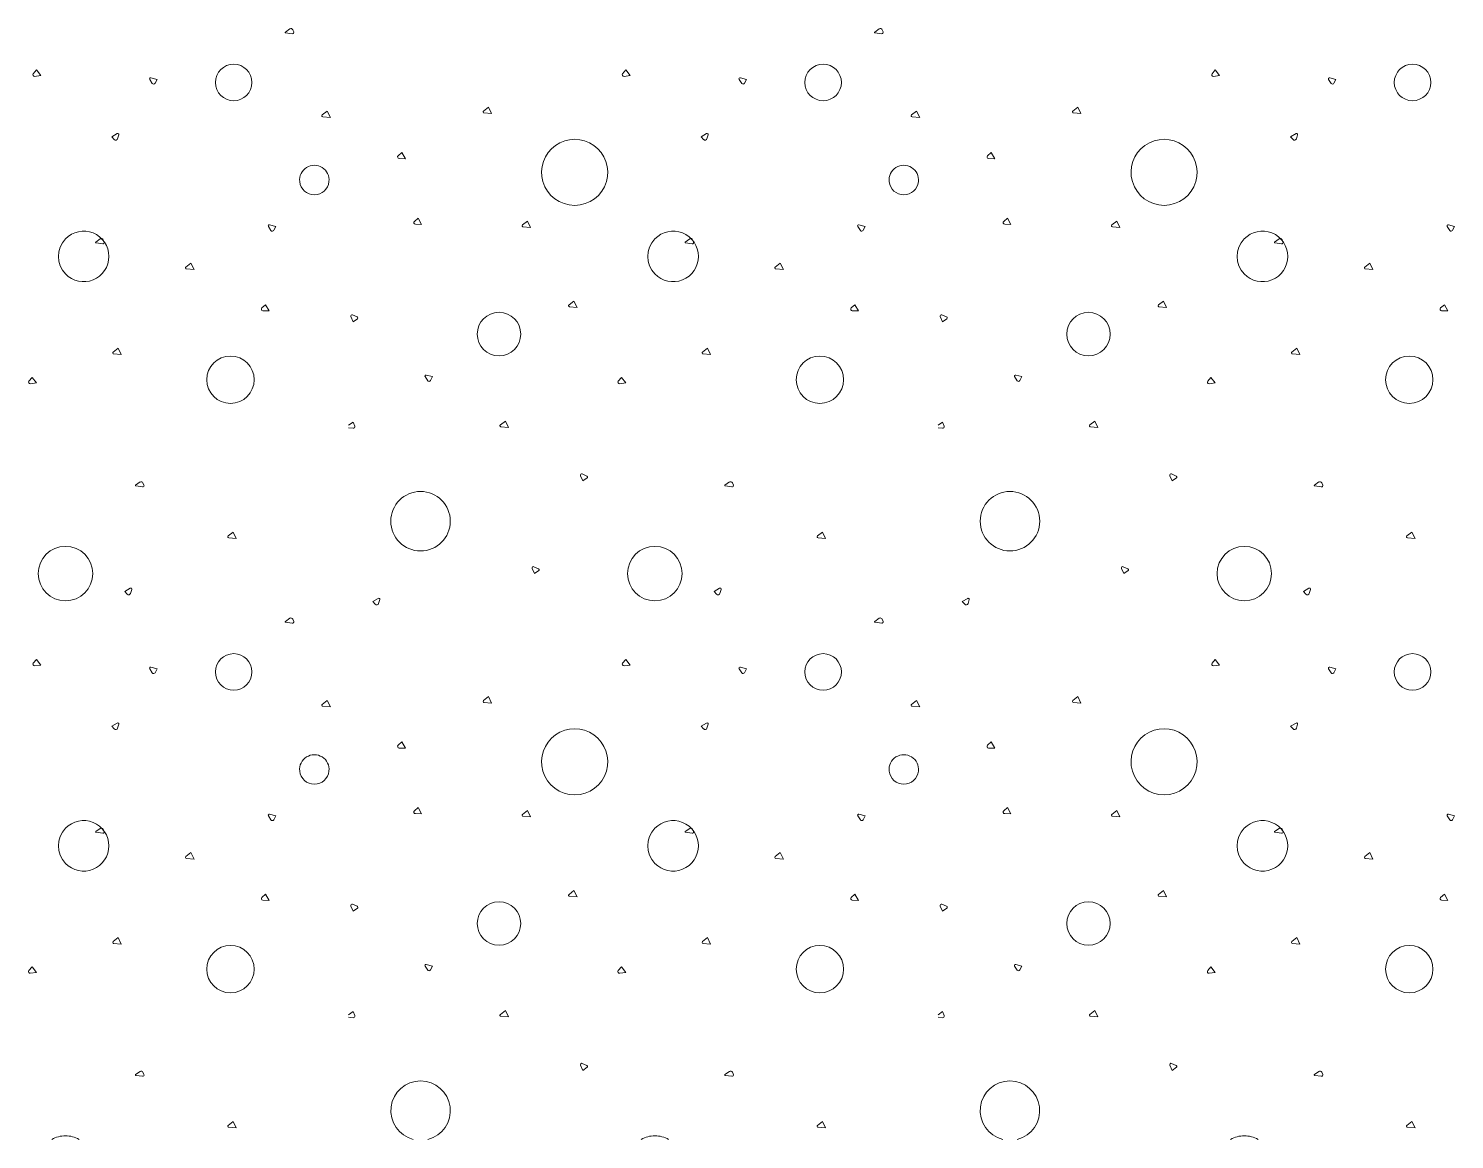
# Model space of a CAD drawing. Header units: millimetres. Extents: x 15 to 2176, y 3 to 641.
# Drawn here: x 1914.96 to 1953.67, y 18.47 to 48.63 of the extents above; entities that cross this region are included whole.
import ezdxf
from ezdxf.xclip import XClip

# ---------------------------------------------------------------- set-up
doc = ezdxf.new("R2010")
doc.units = ezdxf.units.MM
doc.header["$MEASUREMENT"] = 0
doc.header["$XCLIPFRAME"] = 0
doc.layers.add('A--------P-', color=7, linetype='Continuous')
doc.layers.add('A-L-10--EF-', color=4, linetype='Continuous', lineweight=0)

# ---------------------------------------------------------------- blocks, each defined once
blk = doc.blocks.new('*X12')
at = {"layer": 'A-L-10--EF-'}
for p, q in [((1921.935, 48.536), (1922.057, 48.621)), ((1922.124, 48.489), (1921.941, 48.514)), ((1922.136, 48.599), (1922.162, 48.539)), ((1937.935, 48.536), (1938.057, 48.621)), ((1938.124, 48.489), (1937.941, 48.514)), ((1938.136, 48.599), (1938.162, 48.539)), ((1915.091, 47.402), (1915.177, 47.506)), ((1915.297, 47.353), (1915.129, 47.332)), ((1915.177, 47.506), (1915.297, 47.353)), ((1918.323, 47.141), (1918.254, 47.251)), ((1918.286, 47.294), (1918.451, 47.25)), ((1918.451, 47.25), (1918.398, 47.145)), ((1931.091, 47.402), (1931.177, 47.506)), ((1931.297, 47.353), (1931.129, 47.332)), ((1931.177, 47.506), (1931.297, 47.353)), ((1934.323, 47.141), (1934.254, 47.251)), ((1934.286, 47.294), (1934.451, 47.25)), ((1934.451, 47.25), (1934.398, 47.145)), ((1947.091, 47.402), (1947.177, 47.506)), ((1947.297, 47.353), (1947.129, 47.332)), ((1947.177, 47.506), (1947.297, 47.353)), ((1950.323, 47.141), (1950.254, 47.251)), ((1950.286, 47.294), (1950.451, 47.25)), ((1950.451, 47.25), (1950.398, 47.145)), ((1927.31, 46.39), (1927.446, 46.495)), ((1927.446, 46.495), (1927.531, 46.321)), ((1943.31, 46.39), (1943.446, 46.495)), ((1943.446, 46.495), (1943.531, 46.321)), ((1922.936, 46.286), (1923.071, 46.391)), ((1923.156, 46.216), (1922.951, 46.234)), ((1923.071, 46.391), (1923.156, 46.216)), ((1927.531, 46.321), (1927.326, 46.338)), ((1938.936, 46.286), (1939.071, 46.391)), ((1939.156, 46.216), (1938.951, 46.234)), ((1939.071, 46.391), (1939.156, 46.216)), ((1943.531, 46.321), (1943.326, 46.338)), ((1917.371, 45.779), (1917.223, 45.693)), ((1917.223, 45.693), (1917.29, 45.618)), ((1917.38, 45.638), (1917.413, 45.746)), ((1933.371, 45.779), (1933.223, 45.693)), ((1933.223, 45.693), (1933.29, 45.618)), ((1933.38, 45.638), (1933.413, 45.746)), ((1949.371, 45.779), (1949.223, 45.693)), ((1949.223, 45.693), (1949.29, 45.618)), ((1949.38, 45.638), (1949.413, 45.746)), ((1924.996, 45.175), (1925.098, 45.264)), ((1925.193, 45.095), (1925.024, 45.099)), ((1925.098, 45.264), (1925.193, 45.095)), ((1940.996, 45.175), (1941.098, 45.264)), ((1941.193, 45.095), (1941.024, 45.099)), ((1941.098, 45.264), (1941.193, 45.095)), ((1925.437, 43.394), (1925.538, 43.483)), ((1925.538, 43.483), (1925.633, 43.314)), ((1928.369, 43.3), (1928.505, 43.405)), ((1928.505, 43.405), (1928.59, 43.231)), ((1941.437, 43.394), (1941.538, 43.483)), ((1941.538, 43.483), (1941.633, 43.314)), ((1944.369, 43.3), (1944.505, 43.405)), ((1944.505, 43.405), (1944.59, 43.231)), ((1921.544, 43.149), (1921.475, 43.258)), ((1921.506, 43.302), (1921.672, 43.258)), ((1921.672, 43.258), (1921.619, 43.153)), ((1925.633, 43.314), (1925.464, 43.319)), ((1928.59, 43.231), (1928.385, 43.249)), ((1937.544, 43.149), (1937.475, 43.258)), ((1937.506, 43.302), (1937.672, 43.258)), ((1937.672, 43.258), (1937.619, 43.153)), ((1941.633, 43.314), (1941.464, 43.319)), ((1944.59, 43.231), (1944.385, 43.249)), ((1953.544, 43.149), (1953.475, 43.258)), ((1953.506, 43.302), (1953.672, 43.258)), ((1953.672, 43.258), (1953.619, 43.153)), ((1916.79, 42.834), (1916.912, 42.92)), ((1916.978, 42.787), (1916.795, 42.812)), ((1916.991, 42.897), (1917.016, 42.837)), ((1932.79, 42.834), (1932.912, 42.92)), ((1932.978, 42.787), (1932.795, 42.812)), ((1932.991, 42.897), (1933.016, 42.837)), ((1948.79, 42.834), (1948.912, 42.92)), ((1948.978, 42.787), (1948.795, 42.812)), ((1948.991, 42.897), (1949.016, 42.837)), ((1919.235, 42.155), (1919.371, 42.261)), ((1919.371, 42.261), (1919.456, 42.086)), ((1935.235, 42.155), (1935.371, 42.261)), ((1935.371, 42.261), (1935.456, 42.086)), ((1951.235, 42.155), (1951.371, 42.261)), ((1951.371, 42.261), (1951.456, 42.086)), ((1919.456, 42.086), (1919.251, 42.104)), ((1935.456, 42.086), (1935.251, 42.104)), ((1951.456, 42.086), (1951.251, 42.104)), ((1921.296, 41.045), (1921.397, 41.134)), ((1921.397, 41.134), (1921.492, 40.965)), ((1929.635, 41.127), (1929.77, 41.232)), ((1929.855, 41.058), (1929.65, 41.075)), ((1929.77, 41.232), (1929.855, 41.058)), ((1937.296, 41.045), (1937.397, 41.134)), ((1937.397, 41.134), (1937.492, 40.965)), ((1945.635, 41.127), (1945.77, 41.232)), ((1945.855, 41.058), (1945.65, 41.075)), ((1945.77, 41.232), (1945.855, 41.058)), ((1953.296, 41.045), (1953.397, 41.134)), ((1953.397, 41.134), (1953.492, 40.965)), ((1921.492, 40.965), (1921.323, 40.969)), ((1923.712, 40.811), (1923.773, 40.671)), ((1923.884, 40.804), (1923.759, 40.859)), ((1923.773, 40.671), (1923.889, 40.754)), ((1937.492, 40.965), (1937.323, 40.969)), ((1939.712, 40.811), (1939.773, 40.671)), ((1939.884, 40.804), (1939.759, 40.859)), ((1939.773, 40.671), (1939.889, 40.754)), ((1953.492, 40.965), (1953.323, 40.969)), ((1917.257, 39.847), (1917.392, 39.953)), ((1917.392, 39.953), (1917.477, 39.778)), ((1933.257, 39.847), (1933.392, 39.953)), ((1933.392, 39.953), (1933.477, 39.778)), ((1949.257, 39.847), (1949.392, 39.953)), ((1949.392, 39.953), (1949.477, 39.778)), ((1917.477, 39.778), (1917.272, 39.796)), ((1933.477, 39.778), (1933.272, 39.796)), ((1949.477, 39.778), (1949.272, 39.796)), ((1914.973, 39.058), (1915.059, 39.162)), ((1915.059, 39.162), (1915.179, 39.009)), ((1925.799, 39.072), (1925.729, 39.182)), ((1925.761, 39.225), (1925.927, 39.181)), ((1925.927, 39.181), (1925.874, 39.076)), ((1930.973, 39.058), (1931.059, 39.162)), ((1931.059, 39.162), (1931.179, 39.009)), ((1941.799, 39.072), (1941.729, 39.182)), ((1941.761, 39.225), (1941.927, 39.181)), ((1941.927, 39.181), (1941.874, 39.076)), ((1946.973, 39.058), (1947.059, 39.162)), ((1947.059, 39.162), (1947.179, 39.009)), ((1915.179, 39.009), (1915.011, 38.988)), ((1931.179, 39.009), (1931.011, 38.988)), ((1947.179, 39.009), (1947.011, 38.988)), ((1923.652, 37.862), (1923.772, 37.947)), ((1923.772, 37.947), (1923.819, 37.839)), ((1927.772, 37.869), (1927.907, 37.974)), ((1927.907, 37.974), (1927.992, 37.8)), ((1939.652, 37.862), (1939.772, 37.947)), ((1939.772, 37.947), (1939.819, 37.839)), ((1943.772, 37.869), (1943.907, 37.974)), ((1943.907, 37.974), (1943.992, 37.8)), ((1923.773, 37.779), (1923.652, 37.795)), ((1927.992, 37.8), (1927.787, 37.818)), ((1939.773, 37.779), (1939.652, 37.795)), ((1943.992, 37.8), (1943.787, 37.818)), ((1929.946, 36.492), (1930.008, 36.351)), ((1930.119, 36.484), (1929.994, 36.539)), ((1930.008, 36.351), (1930.124, 36.435)), ((1945.946, 36.492), (1946.008, 36.351)), ((1946.119, 36.484), (1945.994, 36.539)), ((1946.008, 36.351), (1946.124, 36.435)), ((1917.869, 36.236), (1917.991, 36.322)), ((1918.058, 36.189), (1917.874, 36.214)), ((1918.07, 36.299), (1918.096, 36.239)), ((1933.869, 36.236), (1933.991, 36.322)), ((1934.058, 36.189), (1933.874, 36.214)), ((1934.07, 36.299), (1934.096, 36.239)), ((1949.869, 36.236), (1949.991, 36.322)), ((1950.058, 36.189), (1949.874, 36.214)), ((1950.07, 36.299), (1950.096, 36.239)), ((1920.382, 34.857), (1920.517, 34.962)), ((1920.517, 34.962), (1920.602, 34.788)), ((1936.382, 34.857), (1936.517, 34.962)), ((1936.517, 34.962), (1936.602, 34.788)), ((1952.382, 34.857), (1952.517, 34.962)), ((1952.517, 34.962), (1952.602, 34.788)), ((1920.602, 34.788), (1920.397, 34.805)), ((1936.602, 34.788), (1936.397, 34.805)), ((1952.602, 34.788), (1952.397, 34.805)), ((1928.634, 33.974), (1928.696, 33.834)), ((1928.807, 33.967), (1928.682, 34.022)), ((1928.696, 33.834), (1928.812, 33.917)), ((1944.634, 33.974), (1944.696, 33.834)), ((1944.807, 33.967), (1944.682, 34.022)), ((1944.696, 33.834), (1944.812, 33.917)), ((1917.722, 33.438), (1917.573, 33.352)), ((1917.573, 33.352), (1917.641, 33.277)), ((1917.731, 33.297), (1917.764, 33.404)), ((1933.722, 33.438), (1933.573, 33.352)), ((1933.573, 33.352), (1933.641, 33.277)), ((1933.731, 33.297), (1933.764, 33.404)), ((1949.722, 33.438), (1949.573, 33.352)), ((1949.573, 33.352), (1949.641, 33.277)), ((1949.731, 33.297), (1949.764, 33.404)), ((1924.457, 33.163), (1924.309, 33.077)), ((1924.309, 33.077), (1924.376, 33.002)), ((1924.466, 33.022), (1924.499, 33.129)), ((1940.457, 33.163), (1940.309, 33.077)), ((1940.309, 33.077), (1940.376, 33.002)), ((1940.466, 33.022), (1940.499, 33.129)), ((1921.935, 32.536), (1922.057, 32.621)), ((1922.136, 32.599), (1922.162, 32.539)), ((1937.935, 32.536), (1938.057, 32.621)), ((1938.136, 32.599), (1938.162, 32.539)), ((1922.124, 32.489), (1921.941, 32.514)), ((1938.124, 32.489), (1937.941, 32.514)), ((1915.091, 31.402), (1915.177, 31.506)), ((1915.177, 31.506), (1915.297, 31.353)), ((1931.091, 31.402), (1931.177, 31.506)), ((1931.177, 31.506), (1931.297, 31.353)), ((1947.091, 31.402), (1947.177, 31.506)), ((1947.177, 31.506), (1947.297, 31.353)), ((1915.297, 31.353), (1915.129, 31.332)), ((1918.323, 31.141), (1918.254, 31.251)), ((1918.286, 31.294), (1918.451, 31.25)), ((1918.451, 31.25), (1918.398, 31.145)), ((1931.297, 31.353), (1931.129, 31.332)), ((1934.323, 31.141), (1934.254, 31.251)), ((1934.286, 31.294), (1934.451, 31.25)), ((1934.451, 31.25), (1934.398, 31.145)), ((1947.297, 31.353), (1947.129, 31.332)), ((1950.323, 31.141), (1950.254, 31.251)), ((1950.286, 31.294), (1950.451, 31.25)), ((1950.451, 31.25), (1950.398, 31.145)), ((1922.936, 30.286), (1923.071, 30.391)), ((1923.156, 30.216), (1922.951, 30.234)), ((1923.071, 30.391), (1923.156, 30.216)), ((1927.31, 30.39), (1927.446, 30.495)), ((1927.531, 30.321), (1927.326, 30.338)), ((1927.446, 30.495), (1927.531, 30.321)), ((1938.936, 30.286), (1939.071, 30.391)), ((1939.156, 30.216), (1938.951, 30.234)), ((1939.071, 30.391), (1939.156, 30.216)), ((1943.31, 30.39), (1943.446, 30.495)), ((1943.531, 30.321), (1943.326, 30.338)), ((1943.446, 30.495), (1943.531, 30.321)), ((1917.371, 29.779), (1917.223, 29.693)), ((1917.223, 29.693), (1917.29, 29.618)), ((1917.38, 29.638), (1917.413, 29.746)), ((1933.371, 29.779), (1933.223, 29.693)), ((1933.223, 29.693), (1933.29, 29.618)), ((1933.38, 29.638), (1933.413, 29.746)), ((1949.371, 29.779), (1949.223, 29.693)), ((1949.223, 29.693), (1949.29, 29.618)), ((1949.38, 29.638), (1949.413, 29.746)), ((1924.996, 29.175), (1925.098, 29.264)), ((1925.193, 29.095), (1925.024, 29.099)), ((1925.098, 29.264), (1925.193, 29.095)), ((1940.996, 29.175), (1941.098, 29.264)), ((1941.193, 29.095), (1941.024, 29.099)), ((1941.098, 29.264), (1941.193, 29.095)), ((1921.544, 27.149), (1921.475, 27.258)), ((1921.506, 27.302), (1921.672, 27.258)), ((1921.672, 27.258), (1921.619, 27.153)), ((1925.437, 27.394), (1925.538, 27.483)), ((1925.633, 27.314), (1925.464, 27.319)), ((1925.538, 27.483), (1925.633, 27.314)), ((1928.369, 27.3), (1928.505, 27.405)), ((1928.59, 27.231), (1928.385, 27.249)), ((1928.505, 27.405), (1928.59, 27.231)), ((1937.544, 27.149), (1937.475, 27.258)), ((1937.506, 27.302), (1937.672, 27.258)), ((1937.672, 27.258), (1937.619, 27.153)), ((1941.437, 27.394), (1941.538, 27.483)), ((1941.633, 27.314), (1941.464, 27.319)), ((1941.538, 27.483), (1941.633, 27.314)), ((1944.369, 27.3), (1944.505, 27.405)), ((1944.59, 27.231), (1944.385, 27.249)), ((1944.505, 27.405), (1944.59, 27.231)), ((1953.544, 27.149), (1953.475, 27.258)), ((1953.506, 27.302), (1953.672, 27.258)), ((1953.672, 27.258), (1953.619, 27.153)), ((1916.79, 26.834), (1916.912, 26.92)), ((1916.978, 26.787), (1916.795, 26.812)), ((1916.991, 26.897), (1917.016, 26.837)), ((1932.79, 26.834), (1932.912, 26.92)), ((1932.978, 26.787), (1932.795, 26.812)), ((1932.991, 26.897), (1933.016, 26.837)), ((1948.79, 26.834), (1948.912, 26.92)), ((1948.978, 26.787), (1948.795, 26.812)), ((1948.991, 26.897), (1949.016, 26.837)), ((1919.235, 26.155), (1919.371, 26.261)), ((1919.456, 26.086), (1919.251, 26.104)), ((1919.371, 26.261), (1919.456, 26.086)), ((1935.235, 26.155), (1935.371, 26.261)), ((1935.456, 26.086), (1935.251, 26.104)), ((1935.371, 26.261), (1935.456, 26.086)), ((1951.235, 26.155), (1951.371, 26.261)), ((1951.456, 26.086), (1951.251, 26.104)), ((1951.371, 26.261), (1951.456, 26.086)), ((1929.635, 25.127), (1929.77, 25.232)), ((1929.77, 25.232), (1929.855, 25.058)), ((1945.635, 25.127), (1945.77, 25.232)), ((1945.77, 25.232), (1945.855, 25.058)), ((1921.296, 25.045), (1921.397, 25.134)), ((1921.492, 24.965), (1921.323, 24.969)), ((1921.397, 25.134), (1921.492, 24.965)), ((1923.712, 24.811), (1923.773, 24.671)), ((1923.884, 24.804), (1923.759, 24.859)), ((1929.855, 25.058), (1929.65, 25.075)), ((1937.296, 25.045), (1937.397, 25.134)), ((1937.492, 24.965), (1937.323, 24.969)), ((1937.397, 25.134), (1937.492, 24.965)), ((1939.712, 24.811), (1939.773, 24.671)), ((1939.884, 24.804), (1939.759, 24.859)), ((1945.855, 25.058), (1945.65, 25.075)), ((1953.296, 25.045), (1953.397, 25.134)), ((1953.492, 24.965), (1953.323, 24.969)), ((1953.397, 25.134), (1953.492, 24.965)), ((1923.773, 24.671), (1923.889, 24.754)), ((1939.773, 24.671), (1939.889, 24.754)), ((1917.257, 23.847), (1917.392, 23.953)), ((1917.477, 23.778), (1917.272, 23.796)), ((1917.392, 23.953), (1917.477, 23.778)), ((1933.257, 23.847), (1933.392, 23.953)), ((1933.477, 23.778), (1933.272, 23.796)), ((1933.392, 23.953), (1933.477, 23.778)), ((1949.257, 23.847), (1949.392, 23.953)), ((1949.477, 23.778), (1949.272, 23.796)), ((1949.392, 23.953), (1949.477, 23.778)), ((1914.973, 23.058), (1915.059, 23.162)), ((1915.179, 23.009), (1915.011, 22.988)), ((1915.059, 23.162), (1915.179, 23.009)), ((1925.799, 23.072), (1925.729, 23.182)), ((1925.761, 23.225), (1925.927, 23.181)), ((1925.927, 23.181), (1925.874, 23.076)), ((1930.973, 23.058), (1931.059, 23.162)), ((1931.179, 23.009), (1931.011, 22.988)), ((1931.059, 23.162), (1931.179, 23.009)), ((1941.799, 23.072), (1941.729, 23.182)), ((1941.761, 23.225), (1941.927, 23.181)), ((1941.927, 23.181), (1941.874, 23.076)), ((1946.973, 23.058), (1947.059, 23.162)), ((1947.179, 23.009), (1947.011, 22.988)), ((1947.059, 23.162), (1947.179, 23.009)), ((1923.652, 21.862), (1923.772, 21.947)), ((1923.773, 21.779), (1923.652, 21.795)), ((1923.772, 21.947), (1923.819, 21.839)), ((1927.772, 21.869), (1927.907, 21.974)), ((1927.992, 21.8), (1927.787, 21.818)), ((1927.907, 21.974), (1927.992, 21.8)), ((1939.652, 21.862), (1939.772, 21.947)), ((1939.773, 21.779), (1939.652, 21.795)), ((1939.772, 21.947), (1939.819, 21.839)), ((1943.772, 21.869), (1943.907, 21.974)), ((1943.992, 21.8), (1943.787, 21.818)), ((1943.907, 21.974), (1943.992, 21.8)), ((1930.119, 20.484), (1929.994, 20.539)), ((1946.119, 20.484), (1945.994, 20.539)), ((1917.869, 20.236), (1917.991, 20.322)), ((1918.058, 20.189), (1917.874, 20.214)), ((1918.07, 20.299), (1918.096, 20.239)), ((1929.946, 20.492), (1930.008, 20.351)), ((1930.008, 20.351), (1930.124, 20.435)), ((1933.869, 20.236), (1933.991, 20.322)), ((1934.058, 20.189), (1933.874, 20.214)), ((1934.07, 20.299), (1934.096, 20.239)), ((1945.946, 20.492), (1946.008, 20.351)), ((1946.008, 20.351), (1946.124, 20.435)), ((1949.869, 20.236), (1949.991, 20.322)), ((1950.058, 20.189), (1949.874, 20.214)), ((1950.07, 20.299), (1950.096, 20.239)), ((1920.382, 18.857), (1920.517, 18.962)), ((1920.602, 18.788), (1920.397, 18.805)), ((1920.517, 18.962), (1920.602, 18.788)), ((1936.382, 18.857), (1936.517, 18.962)), ((1936.602, 18.788), (1936.397, 18.805)), ((1936.517, 18.962), (1936.602, 18.788)), ((1952.382, 18.857), (1952.517, 18.962)), ((1952.602, 18.788), (1952.397, 18.805)), ((1952.517, 18.962), (1952.602, 18.788))]:
    blk.add_line(p, q, dxfattribs=at)
for centre, radius in [((1920.533, 47.166), 0.496), ((1936.533, 47.166), 0.496), ((1952.533, 47.166), 0.496), ((1927.735, 40.337), 0.59), ((1943.735, 40.337), 0.59), ((1920.445, 39.098), 0.643), ((1936.445, 39.098), 0.643), ((1952.445, 39.098), 0.643), ((1925.605, 35.257), 0.807), ((1941.605, 35.257), 0.807), ((1920.533, 31.166), 0.496), ((1936.533, 31.166), 0.496), ((1952.533, 31.166), 0.496), ((1927.735, 24.337), 0.59), ((1943.735, 24.337), 0.59), ((1920.445, 23.098), 0.643), ((1936.445, 23.098), 0.643), ((1952.445, 23.098), 0.643)]:
    blk.add_circle(centre, radius, dxfattribs=at)
for centre, radius, start, end in [((1921.942, 48.526), 0.012, 125.1139, 262.2885), ((1922.088, 48.578), 0.0528, 23.1926, 125.1139), ((1922.129, 48.525), 0.036, 262.2885, 23.1926), ((1937.942, 48.526), 0.012, 125.1139, 262.2885), ((1938.088, 48.578), 0.0528, 23.1926, 125.1139), ((1938.129, 48.525), 0.036, 262.2885, 23.1926), ((1915.124, 47.375), 0.0432, 140.1139, 277.2885), ((1918.278, 47.266), 0.0288, 75.2067, 212.3813), ((1931.124, 47.375), 0.0432, 140.1139, 277.2885), ((1934.278, 47.266), 0.0288, 75.2067, 212.3813), ((1947.124, 47.375), 0.0432, 140.1139, 277.2885), ((1950.278, 47.266), 0.0288, 75.2067, 212.3813), ((1918.36, 47.164), 0.0432, 212.3813, 333.2854), ((1934.36, 47.164), 0.0432, 212.3813, 333.2854), ((1950.36, 47.164), 0.0432, 212.3813, 333.2854), ((1922.953, 46.263), 0.0288, 127.9022, 265.0768), ((1927.328, 46.367), 0.0288, 127.9022, 265.0768), ((1938.953, 46.263), 0.0288, 127.9022, 265.0768), ((1943.328, 46.367), 0.0288, 127.9022, 265.0768), ((1917.386, 45.754), 0.0288, 342.8254, 120), ((1933.386, 45.754), 0.0288, 342.8254, 120), ((1949.386, 45.754), 0.0288, 342.8254, 120), ((1917.33, 45.654), 0.0528, 221.9213, 342.8254), ((1929.789, 44.727), 0.897, 343.6089, 196.3911), ((1933.33, 45.654), 0.0528, 221.9213, 342.8254), ((1945.789, 44.727), 0.897, 343.6089, 196.3911), ((1949.33, 45.654), 0.0528, 221.9213, 342.8254), ((1922.722, 44.518), 0.4, 353.7067, 186.2933), ((1925.025, 45.143), 0.0432, 131.2386, 268.4132), ((1938.722, 44.518), 0.4, 353.7067, 186.2933), ((1941.025, 45.143), 0.0432, 131.2386, 268.4132), ((1922.722, 44.518), 0.4, 186.2933, 353.7067), ((1929.789, 44.727), 0.897, 196.3911, 343.6089), ((1938.722, 44.518), 0.4, 186.2933, 353.7067), ((1945.789, 44.727), 0.897, 196.3911, 343.6089), ((1925.465, 43.362), 0.0432, 131.2386, 268.4132), ((1941.465, 43.362), 0.0432, 131.2386, 268.4132), ((1916.46, 42.445), 0.686, 223.8713, 136.1287), ((1921.499, 43.274), 0.0288, 75.2067, 212.3813), ((1921.581, 43.172), 0.0432, 212.3813, 333.2854), ((1928.387, 43.277), 0.0288, 127.9022, 265.0768), ((1932.46, 42.445), 0.686, 223.8713, 136.1287), ((1937.499, 43.274), 0.0288, 75.2067, 212.3813), ((1937.581, 43.172), 0.0432, 212.3813, 333.2854), ((1944.387, 43.277), 0.0288, 127.9022, 265.0768), ((1948.46, 42.445), 0.686, 223.8713, 136.1287), ((1953.499, 43.274), 0.0288, 75.2067, 212.3813), ((1953.581, 43.172), 0.0432, 212.3813, 333.2854), ((1916.46, 42.445), 0.686, 136.1287, 223.8713), ((1916.797, 42.824), 0.012, 125.1139, 262.2885), ((1916.942, 42.876), 0.0528, 23.1926, 125.1139), ((1916.983, 42.823), 0.036, 262.2885, 23.1926), ((1932.46, 42.445), 0.686, 136.1287, 223.8713), ((1932.797, 42.824), 0.012, 125.1139, 262.2885), ((1932.942, 42.876), 0.0528, 23.1926, 125.1139), ((1932.983, 42.823), 0.036, 262.2885, 23.1926), ((1948.46, 42.445), 0.686, 136.1287, 223.8713), ((1948.797, 42.824), 0.012, 125.1139, 262.2885), ((1948.942, 42.876), 0.0528, 23.1926, 125.1139), ((1948.983, 42.823), 0.036, 262.2885, 23.1926), ((1919.253, 42.133), 0.0288, 127.9022, 265.0768), ((1935.253, 42.133), 0.0288, 127.9022, 265.0768), ((1951.253, 42.133), 0.0288, 127.9022, 265.0768), ((1921.325, 41.013), 0.0432, 131.2386, 268.4132), ((1929.653, 41.104), 0.0288, 127.9022, 265.0768), ((1937.325, 41.013), 0.0432, 131.2386, 268.4132), ((1945.653, 41.104), 0.0288, 127.9022, 265.0768), ((1953.325, 41.013), 0.0432, 131.2386, 268.4132), ((1923.744, 40.826), 0.036, 66.4475, 203.6221), ((1923.873, 40.778), 0.0288, 305.5434, 66.4475), ((1939.744, 40.826), 0.036, 66.4475, 203.6221), ((1939.873, 40.778), 0.0288, 305.5434, 66.4475), ((1917.275, 39.825), 0.0288, 127.9022, 265.0768), ((1933.275, 39.825), 0.0288, 127.9022, 265.0768), ((1949.275, 39.825), 0.0288, 127.9022, 265.0768), ((1925.753, 39.197), 0.0288, 75.2067, 212.3813), ((1941.753, 39.197), 0.0288, 75.2067, 212.3813), ((1915.006, 39.03), 0.0432, 140.1139, 277.2885), ((1925.835, 39.095), 0.0432, 212.3813, 333.2854), ((1931.006, 39.03), 0.0432, 140.1139, 277.2885), ((1941.835, 39.095), 0.0432, 212.3813, 333.2854), ((1947.006, 39.03), 0.0432, 140.1139, 277.2885), ((1923.779, 37.822), 0.0432, 262.2885, 23.1926), ((1927.789, 37.846), 0.0288, 127.9022, 265.0768), ((1939.779, 37.822), 0.0432, 262.2885, 23.1926), ((1943.789, 37.846), 0.0288, 127.9022, 265.0768), ((1929.979, 36.506), 0.036, 66.4475, 203.6221), ((1930.107, 36.458), 0.0288, 305.5434, 66.4475), ((1945.979, 36.506), 0.036, 66.4475, 203.6221), ((1946.107, 36.458), 0.0288, 305.5434, 66.4475), ((1917.876, 36.226), 0.012, 125.1139, 262.2885), ((1918.021, 36.278), 0.0528, 23.1926, 125.1139), ((1918.062, 36.225), 0.036, 262.2885, 23.1926), ((1933.876, 36.226), 0.012, 125.1139, 262.2885), ((1934.021, 36.278), 0.0528, 23.1926, 125.1139), ((1934.062, 36.225), 0.036, 262.2885, 23.1926), ((1949.876, 36.226), 0.012, 125.1139, 262.2885), ((1950.021, 36.278), 0.0528, 23.1926, 125.1139), ((1950.062, 36.225), 0.036, 262.2885, 23.1926), ((1920.4, 34.834), 0.0288, 127.9022, 265.0768), ((1936.4, 34.834), 0.0288, 127.9022, 265.0768), ((1952.4, 34.834), 0.0288, 127.9022, 265.0768), ((1915.966, 33.835), 0.74, 90, 270), ((1915.966, 33.835), 0.74, 270, 90), ((1931.966, 33.835), 0.74, 90, 270), ((1931.966, 33.835), 0.74, 270, 90), ((1947.966, 33.835), 0.74, 90, 270), ((1947.966, 33.835), 0.74, 270, 90), ((1928.667, 33.989), 0.036, 66.4475, 203.6221), ((1928.795, 33.941), 0.0288, 305.5434, 66.4475), ((1944.667, 33.989), 0.036, 66.4475, 203.6221), ((1944.795, 33.941), 0.0288, 305.5434, 66.4475), ((1917.68, 33.312), 0.0528, 221.9213, 342.8254), ((1917.736, 33.413), 0.0288, 342.8254, 120), ((1933.68, 33.312), 0.0528, 221.9213, 342.8254), ((1933.736, 33.413), 0.0288, 342.8254, 120), ((1949.68, 33.312), 0.0528, 221.9213, 342.8254), ((1949.736, 33.413), 0.0288, 342.8254, 120), ((1924.416, 33.037), 0.0528, 221.9213, 342.8254), ((1924.472, 33.138), 0.0288, 342.8254, 120), ((1940.416, 33.037), 0.0528, 221.9213, 342.8254), ((1940.472, 33.138), 0.0288, 342.8254, 120), ((1921.942, 32.526), 0.012, 125.1139, 262.2885), ((1922.088, 32.578), 0.0528, 23.1926, 125.1139), ((1922.129, 32.525), 0.036, 262.2885, 23.1926), ((1937.942, 32.526), 0.012, 125.1139, 262.2885), ((1938.088, 32.578), 0.0528, 23.1926, 125.1139), ((1938.129, 32.525), 0.036, 262.2885, 23.1926), ((1915.124, 31.375), 0.0432, 140.1139, 277.2885), ((1931.124, 31.375), 0.0432, 140.1139, 277.2885), ((1947.124, 31.375), 0.0432, 140.1139, 277.2885), ((1918.278, 31.266), 0.0288, 75.2067, 212.3813), ((1918.36, 31.164), 0.0432, 212.3813, 333.2854), ((1934.278, 31.266), 0.0288, 75.2067, 212.3813), ((1934.36, 31.164), 0.0432, 212.3813, 333.2854), ((1950.278, 31.266), 0.0288, 75.2067, 212.3813), ((1950.36, 31.164), 0.0432, 212.3813, 333.2854), ((1922.953, 30.263), 0.0288, 127.9022, 265.0768), ((1927.328, 30.367), 0.0288, 127.9022, 265.0768), ((1938.953, 30.263), 0.0288, 127.9022, 265.0768), ((1943.328, 30.367), 0.0288, 127.9022, 265.0768), ((1917.33, 29.654), 0.0528, 221.9213, 342.8254), ((1917.386, 29.754), 0.0288, 342.8254, 120), ((1929.789, 28.727), 0.897, 343.6089, 196.3911), ((1933.33, 29.654), 0.0528, 221.9213, 342.8254), ((1933.386, 29.754), 0.0288, 342.8254, 120), ((1945.789, 28.727), 0.897, 343.6089, 196.3911), ((1949.33, 29.654), 0.0528, 221.9213, 342.8254), ((1949.386, 29.754), 0.0288, 342.8254, 120), ((1925.025, 29.143), 0.0432, 131.2386, 268.4132), ((1941.025, 29.143), 0.0432, 131.2386, 268.4132), ((1922.722, 28.518), 0.4, 353.7067, 186.2933), ((1938.722, 28.518), 0.4, 353.7067, 186.2933), ((1922.722, 28.518), 0.4, 186.2933, 353.7067), ((1929.789, 28.727), 0.897, 196.3911, 343.6089), ((1938.722, 28.518), 0.4, 186.2933, 353.7067), ((1945.789, 28.727), 0.897, 196.3911, 343.6089), ((1916.46, 26.445), 0.686, 223.8713, 136.1287), ((1921.499, 27.274), 0.0288, 75.2067, 212.3813), ((1921.581, 27.172), 0.0432, 212.3813, 333.2854), ((1925.465, 27.362), 0.0432, 131.2386, 268.4132), ((1928.387, 27.277), 0.0288, 127.9022, 265.0768), ((1932.46, 26.445), 0.686, 223.8713, 136.1287), ((1937.499, 27.274), 0.0288, 75.2067, 212.3813), ((1937.581, 27.172), 0.0432, 212.3813, 333.2854), ((1941.465, 27.362), 0.0432, 131.2386, 268.4132), ((1944.387, 27.277), 0.0288, 127.9022, 265.0768), ((1948.46, 26.445), 0.686, 223.8713, 136.1287), ((1953.499, 27.274), 0.0288, 75.2067, 212.3813), ((1953.581, 27.172), 0.0432, 212.3813, 333.2854), ((1916.46, 26.445), 0.686, 136.1287, 223.8713), ((1916.797, 26.824), 0.012, 125.1139, 262.2885), ((1916.942, 26.876), 0.0528, 23.1926, 125.1139), ((1916.983, 26.823), 0.036, 262.2885, 23.1926), ((1932.46, 26.445), 0.686, 136.1287, 223.8713), ((1932.797, 26.824), 0.012, 125.1139, 262.2885), ((1932.942, 26.876), 0.0528, 23.1926, 125.1139), ((1932.983, 26.823), 0.036, 262.2885, 23.1926), ((1948.46, 26.445), 0.686, 136.1287, 223.8713), ((1948.797, 26.824), 0.012, 125.1139, 262.2885), ((1948.942, 26.876), 0.0528, 23.1926, 125.1139), ((1948.983, 26.823), 0.036, 262.2885, 23.1926), ((1919.253, 26.133), 0.0288, 127.9022, 265.0768), ((1935.253, 26.133), 0.0288, 127.9022, 265.0768), ((1951.253, 26.133), 0.0288, 127.9022, 265.0768), ((1921.325, 25.013), 0.0432, 131.2386, 268.4132), ((1923.744, 24.826), 0.036, 66.4475, 203.6221), ((1923.873, 24.778), 0.0288, 305.5434, 66.4475), ((1929.653, 25.104), 0.0288, 127.9022, 265.0768), ((1937.325, 25.013), 0.0432, 131.2386, 268.4132), ((1939.744, 24.826), 0.036, 66.4475, 203.6221), ((1939.873, 24.778), 0.0288, 305.5434, 66.4475), ((1945.653, 25.104), 0.0288, 127.9022, 265.0768), ((1953.325, 25.013), 0.0432, 131.2386, 268.4132), ((1917.275, 23.825), 0.0288, 127.9022, 265.0768), ((1933.275, 23.825), 0.0288, 127.9022, 265.0768), ((1949.275, 23.825), 0.0288, 127.9022, 265.0768), ((1925.753, 23.197), 0.0288, 75.2067, 212.3813), ((1941.753, 23.197), 0.0288, 75.2067, 212.3813), ((1915.006, 23.03), 0.0432, 140.1139, 277.2885), ((1925.835, 23.095), 0.0432, 212.3813, 333.2854), ((1931.006, 23.03), 0.0432, 140.1139, 277.2885), ((1941.835, 23.095), 0.0432, 212.3813, 333.2854), ((1947.006, 23.03), 0.0432, 140.1139, 277.2885), ((1923.779, 21.822), 0.0432, 262.2885, 23.1926), ((1927.789, 21.846), 0.0288, 127.9022, 265.0768), ((1939.779, 21.822), 0.0432, 262.2885, 23.1926), ((1943.789, 21.846), 0.0288, 127.9022, 265.0768), ((1929.979, 20.506), 0.036, 66.4475, 203.6221), ((1945.979, 20.506), 0.036, 66.4475, 203.6221), ((1917.876, 20.226), 0.012, 125.1139, 262.2885), ((1918.021, 20.278), 0.0528, 23.1926, 125.1139), ((1918.062, 20.225), 0.036, 262.2885, 23.1926), ((1930.107, 20.458), 0.0288, 305.5434, 66.4475), ((1933.876, 20.226), 0.012, 125.1139, 262.2885), ((1934.021, 20.278), 0.0528, 23.1926, 125.1139), ((1934.062, 20.225), 0.036, 262.2885, 23.1926), ((1946.107, 20.458), 0.0288, 305.5434, 66.4475), ((1949.876, 20.226), 0.012, 125.1139, 262.2885), ((1950.021, 20.278), 0.0528, 23.1926, 125.1139), ((1950.062, 20.225), 0.036, 262.2885, 23.1926), ((1925.605, 19.257), 0.807, 284.171, 255.829), ((1941.605, 19.257), 0.807, 284.171, 255.829), ((1920.4, 18.834), 0.0288, 127.9022, 265.0768), ((1936.4, 18.834), 0.0288, 127.9022, 265.0768), ((1952.4, 18.834), 0.0288, 127.9022, 265.0768), ((1915.966, 17.835), 0.74, 90, 120.2431), ((1915.966, 17.835), 0.74, 59.7569, 90), ((1931.966, 17.835), 0.74, 90, 120.2431), ((1931.966, 17.835), 0.74, 59.7569, 90), ((1947.966, 17.835), 0.74, 90, 120.2431), ((1947.966, 17.835), 0.74, 59.7569, 90)]:
    blk.add_arc(centre, radius, start, end, dxfattribs=at)
blk = doc.blocks.new('Drawing_4_4', base_point=(1874.468, 329.559))
blk.add_blockref('*X12', (0, 0))

msp = doc.modelspace()

# ---------------------------------------------------------------- block references
at = {"layer": 'A--------P-'}
ref = msp.add_blockref('Drawing_4_4', (1874.468, 329.559), dxfattribs=at)
XClip(ref).set_block_clipping_path([(1621.1657714889, 18.4741086751), (2127.7704267137, 640.6436337123)])

doc.saveas('drawing.dxf')
